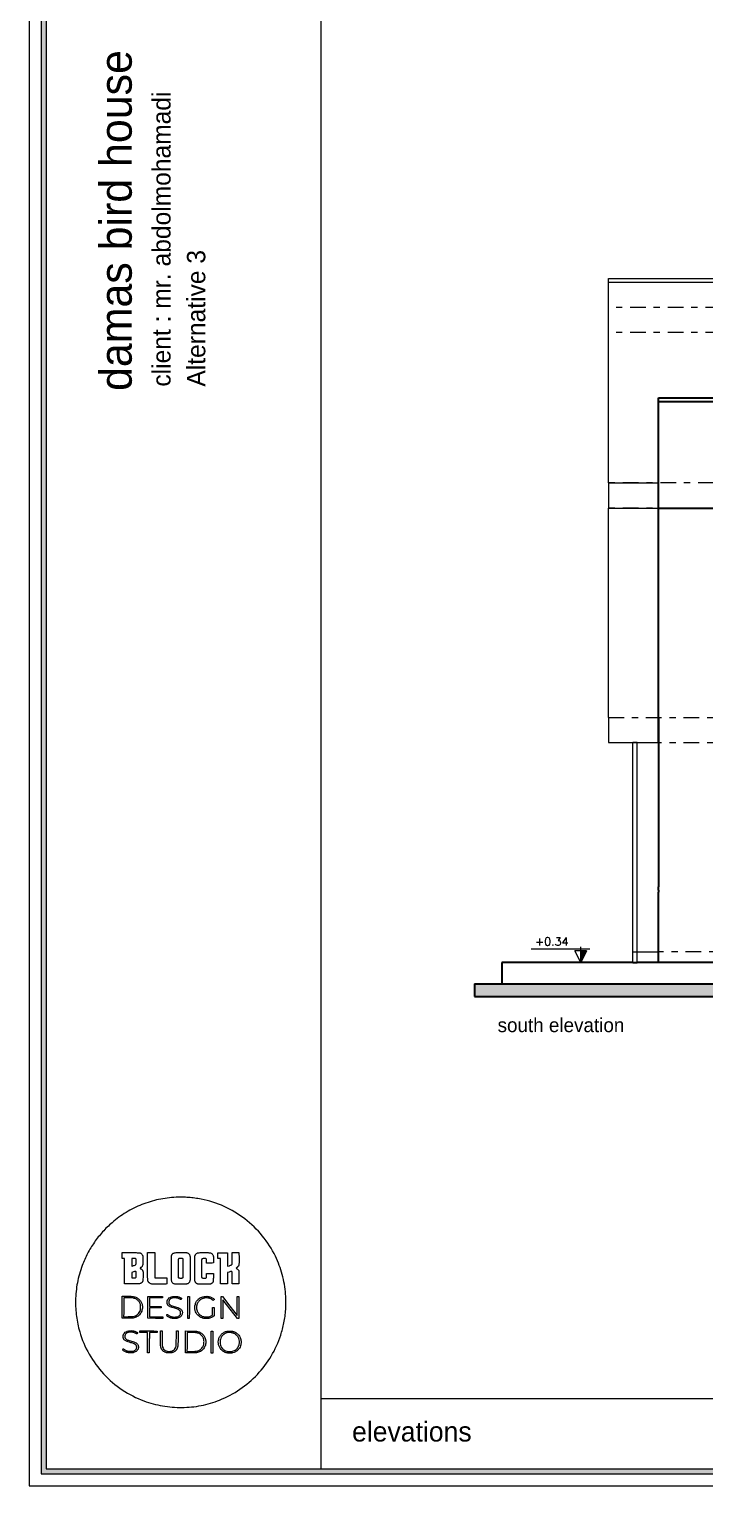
# Model space of a CAD drawing. Header units: metres. Extents: x 294 to 1101, y -498 to -355.
# Drawn here: x 478.76 to 489.53, y -497.9 to -474.67 of the extents above; entities that cross this region are included whole.
import ezdxf

# ---------------------------------------------------------------- set-up
doc = ezdxf.new("R2010")
doc.units = ezdxf.units.M
doc.linetypes.add('DASHDOT2', pattern=[0.5, 0.25, -0.125, 0, -0.125])
for name, color, linetype, lineweight in [('19-JARDINERIA', 80, 'Continuous', 0), ('D', 2, 'Continuous', 13), ('roof', 16, 'DASHDOT2', 18), ('wall', 7, 'Continuous', 25)]:
    doc.layers.add(name, color=color, linetype=linetype, lineweight=lineweight)
doc.layers.add('text', color=3, linetype='Continuous')
doc.styles.add('alalala', font='bgothm.ttf', dxfattribs={"height": 0.2})
doc.styles.add('ROMAND', font='romand.shx', dxfattribs={"height": 0.2})

msp = doc.modelspace()

# ---------------------------------------------------------------- hatches: boundary and pattern name
at = {"layer": '19-JARDINERIA'}
h = msp.add_hatch(color=251, dxfattribs=at)
h.paths.add_polyline_path([(478.954, -452.7), (478.954, -497.71), (510.772, -497.71), (510.772, -452.7)])
h.paths.add_polyline_path([(479.032, -452.777), (479.032, -497.633), (510.695, -497.633), (510.695, -452.777)], flags=16)
at = {"layer": 'wall'}
h = msp.add_hatch(color=256, dxfattribs=at)
h.dxf.hatch_style = 1
h.paths.add_polyline_path([(507.202, -489.895), (506.376, -489.895), (502.776, -489.895), (500.284, -489.895), (500.236, -489.895), (500.052, -489.895), (500.022, -489.895), (499.749, -489.895), (499.748, -489.895), (499.746, -489.895), (499.745, -489.895), (499.744, -489.895), (499.743, -489.895), (499.742, -489.895), (499.741, -489.895), (499.74, -489.895), (499.739, -489.895), (499.738, -489.895), (499.737, -489.895), (499.737, -489.895), (499.736, -489.895), (499.735, -489.895), (499.734, -489.895), (499.734, -489.895), (499.733, -489.895), (499.733, -489.895), (499.732, -489.895), (499.732, -489.895), (499.732, -489.895), (499.731, -489.895), (499.731, -489.895), (499.731, -489.895), (499.731, -489.895), (499.73, -489.895), (499.727, -489.895), (499.724, -489.895), (499.721, -489.895), (499.719, -489.895), (499.717, -489.895), (499.716, -489.895), (499.715, -489.895), (499.714, -489.895), (499.714, -489.895), (499.516, -489.895), (499.515, -489.895), (499.514, -489.895), (499.513, -489.895), (499.512, -489.895), (499.511, -489.895), (499.51, -489.895), (499.509, -489.895), (499.508, -489.895), (499.507, -489.895), (499.506, -489.895), (499.505, -489.895), (499.504, -489.895), (499.503, -489.895), (499.503, -489.895), (499.502, -489.895), (499.501, -489.895), (499.501, -489.895), (499.5, -489.895), (499.5, -489.895), (499.499, -489.895), (499.499, -489.895), (499.499, -489.895), (499.499, -489.895), (499.499, -489.895), (499.499, -489.895), (486.295, -489.895), (485.861, -489.895), (485.861, -490.095), (507.202, -490.095)])

# ---------------------------------------------------------------- linework, layer by layer
for p, q in [((488.795, -480.605), (488.795, -480.545)), ((488.795, -480.545), (488.995, -480.545)), ((488.995, -480.545), (489.295, -480.545)), ((489.295, -480.545), (489.917, -480.545)), ((488.795, -481.705), (488.795, -480.605)), ((488.795, -480.605), (488.995, -480.605)), ((488.995, -480.605), (493.221, -480.605)), ((488.795, -481.905), (488.795, -481.705)), ((488.795, -482.305), (488.795, -481.905)), ((488.795, -485.645), (488.795, -482.305)), ((488.795, -482.305), (489.295, -482.305)), ((489.295, -482.305), (489.767, -482.305)), ((488.795, -485.645), (488.795, -485.655)), ((488.795, -486.045), (488.795, -485.645)), ((488.795, -485.655), (488.795, -486.035)), ((488.795, -486.035), (488.795, -486.044)), ((488.795, -486.044), (488.795, -486.045)), ((488.795, -486.045), (488.795, -488.349)), ((488.795, -488.402), (488.795, -488.349)), ((488.795, -488.402), (488.795, -488.433)), ((488.795, -488.485), (488.795, -488.433)), ((488.795, -489.385), (488.795, -488.485)), ((488.795, -489.555), (488.795, -489.385)), ((486.295, -489.555), (486.295, -489.725)), ((487.595, -489.555), (486.295, -489.555)), ((488.385, -489.555), (487.595, -489.555)), ((488.385, -489.555), (488.452, -489.555)), ((488.795, -489.555), (488.452, -489.555)), ((492.021, -489.555), (488.795, -489.555)), ((486.295, -489.725), (486.295, -489.895)), ((485.861, -489.895), (486.295, -489.895)), ((485.861, -489.895), (486.295, -489.895)), ((485.861, -489.895), (486.295, -489.895)), ((485.861, -489.895), (486.295, -489.895)), ((485.861, -490.095), (507.202, -490.095)), ((486.295, -489.895), (486.695, -489.895)), ((486.295, -489.895), (504.416, -489.895)), ((486.295, -489.895), (504.416, -489.895)), ((486.695, -489.895), (488.578, -489.895)), ((488.156, -489.895), (488.157, -489.895)), ((488.156, -489.895), (488.876, -489.895)), ((488.156, -489.895), (488.157, -489.895)), ((488.156, -489.895), (488.876, -489.895)), ((488.157, -489.895), (488.161, -489.895)), ((488.157, -489.895), (488.161, -489.895)), ((488.161, -489.895), (488.168, -489.895)), ((488.161, -489.895), (488.168, -489.895)), ((488.168, -489.895), (488.178, -489.895)), ((488.168, -489.895), (488.178, -489.895)), ((488.178, -489.895), (488.191, -489.895)), ((488.178, -489.895), (488.191, -489.895)), ((488.191, -489.895), (488.206, -489.895)), ((488.191, -489.895), (488.206, -489.895)), ((488.206, -489.895), (488.224, -489.895)), ((488.206, -489.895), (488.224, -489.895)), ((488.224, -489.895), (488.245, -489.895)), ((488.224, -489.895), (488.245, -489.895)), ((488.245, -489.895), (488.268, -489.895)), ((488.245, -489.895), (488.268, -489.895)), ((488.268, -489.895), (488.293, -489.895)), ((488.268, -489.895), (488.293, -489.895)), ((488.293, -489.895), (488.321, -489.895)), ((488.293, -489.895), (488.321, -489.895)), ((488.321, -489.895), (488.351, -489.895)), ((488.321, -489.895), (488.351, -489.895)), ((488.351, -489.895), (488.383, -489.895)), ((488.351, -489.895), (488.383, -489.895)), ((488.383, -489.895), (488.417, -489.895)), ((488.383, -489.895), (488.417, -489.895)), ((488.417, -489.895), (488.452, -489.895)), ((488.417, -489.895), (488.452, -489.895)), ((488.452, -489.895), (488.49, -489.895)), ((488.452, -489.895), (488.49, -489.895)), ((488.49, -489.895), (488.529, -489.895)), ((488.49, -489.895), (488.529, -489.895)), ((488.529, -489.895), (488.569, -489.895)), ((488.529, -489.895), (488.569, -489.895)), ((488.569, -489.895), (488.611, -489.895)), ((488.569, -489.895), (488.611, -489.895)), ((488.578, -489.895), (492.603, -489.895)), ((488.611, -489.895), (488.653, -489.895)), ((488.611, -489.895), (488.653, -489.895)), ((488.653, -489.895), (488.697, -489.895)), ((488.653, -489.895), (488.697, -489.895)), ((488.697, -489.895), (488.741, -489.895)), ((488.697, -489.895), (488.741, -489.895)), ((488.741, -489.895), (488.785, -489.895)), ((488.741, -489.895), (488.785, -489.895)), ((488.785, -489.895), (488.83, -489.895)), ((488.785, -489.895), (488.83, -489.895)), ((488.83, -489.895), (488.876, -489.895)), ((488.83, -489.895), (488.876, -489.895)), ((488.864, -489.895), (488.888, -489.895)), ((488.864, -489.895), (488.888, -489.895)), ((488.864, -489.895), (488.888, -489.895)), ((488.864, -489.895), (488.888, -489.895)), ((488.888, -489.895), (488.984, -489.895)), ((488.888, -489.895), (488.984, -489.895)), ((488.888, -489.895), (488.984, -489.895)), ((488.888, -489.895), (488.984, -489.895)), ((488.992, -489.895), (488.993, -489.895)), ((488.993, -489.895), (488.995, -489.895)), ((488.995, -489.895), (490.876, -489.895)), ((488.995, -489.895), (488.998, -489.895)), ((488.995, -489.895), (489.595, -489.895)), ((488.998, -489.895), (489.28, -489.895)), ((488.998, -489.895), (489.002, -489.895)), ((489.001, -489.895), (489.283, -489.895)), ((489.002, -489.895), (489.007, -489.895)), ((489.007, -489.895), (489.013, -489.895)), ((489.013, -489.895), (489.021, -489.895)), ((489.021, -489.895), (489.029, -489.895)), ((489.022, -489.895), (489.208, -489.895)), ((489.022, -489.895), (489.163, -489.895)), ((489.029, -489.895), (489.039, -489.895)), ((489.039, -489.895), (489.05, -489.895)), ((489.05, -489.895), (489.061, -489.895)), ((489.061, -489.895), (489.074, -489.895)), ((489.066, -489.895), (489.15, -489.895)), ((489.074, -489.895), (489.087, -489.895)), ((489.087, -489.895), (489.101, -489.895)), ((489.09, -489.895), (489.091, -489.895)), ((489.09, -489.895), (489.09, -489.895)), ((489.091, -489.895), (489.092, -489.895)), ((489.092, -489.895), (489.094, -489.895)), ((489.094, -489.895), (489.096, -489.895)), ((489.096, -489.895), (489.098, -489.895)), ((489.098, -489.895), (489.101, -489.895)), ((489.101, -489.895), (489.116, -489.895)), ((489.101, -489.895), (489.104, -489.895)), ((489.104, -489.895), (489.107, -489.895)), ((489.107, -489.895), (489.111, -489.895)), ((489.111, -489.895), (489.115, -489.895)), ((489.115, -489.895), (489.12, -489.895)), ((489.116, -489.895), (489.132, -489.895)), ((489.12, -489.895), (489.124, -489.895)), ((489.124, -489.895), (489.129, -489.895)), ((489.129, -489.895), (489.135, -489.895)), ((489.132, -489.895), (489.148, -489.895)), ((489.135, -489.895), (489.14, -489.895)), ((489.14, -489.895), (489.146, -489.895)), ((489.146, -489.895), (489.152, -489.895)), ((489.148, -489.895), (489.165, -489.895)), ((489.152, -489.895), (489.158, -489.895)), ((489.158, -489.895), (489.164, -489.895)), ((489.163, -489.895), (489.488, -489.895)), ((489.163, -489.895), (489.488, -489.895)), ((489.164, -489.895), (489.171, -489.895)), ((489.165, -489.895), (489.182, -489.895)), ((489.171, -489.895), (489.177, -489.895)), ((489.177, -489.895), (489.184, -489.895)), ((489.182, -489.895), (489.2, -489.895)), ((489.184, -489.895), (489.19, -489.895)), ((489.19, -489.895), (489.393, -489.895)), ((489.2, -489.895), (489.218, -489.895)), ((489.218, -489.895), (489.236, -489.895)), ((489.236, -489.895), (489.255, -489.895)), ((489.255, -489.895), (489.273, -489.895)), ((489.273, -489.895), (489.292, -489.895)), ((489.387, -489.895), (489.388, -489.895)), ((489.387, -489.895), (489.387, -489.895)), ((489.388, -489.895), (489.39, -489.895)), ((489.39, -489.895), (489.393, -489.895)), ((489.393, -489.895), (489.399, -489.895)), ((489.393, -489.895), (489.396, -489.895)), ((489.396, -489.895), (489.4, -489.895)), ((489.399, -489.895), (489.406, -489.895)), ((489.4, -489.895), (489.405, -489.895)), ((489.405, -489.895), (489.411, -489.895)), ((489.406, -489.895), (489.412, -489.895)), ((489.411, -489.895), (489.417, -489.895)), ((489.412, -489.895), (489.419, -489.895)), ((489.417, -489.895), (489.424, -489.895)), ((489.419, -489.895), (489.425, -489.895)), ((489.424, -489.895), (489.431, -489.895)), ((489.425, -489.895), (489.431, -489.895)), ((489.431, -489.895), (489.437, -489.895)), ((489.431, -489.895), (489.439, -489.895)), ((489.437, -489.895), (489.443, -489.895)), ((489.439, -489.895), (489.448, -489.895)), ((489.443, -489.895), (489.448, -489.895)), ((489.448, -489.895), (489.454, -489.895)), ((489.448, -489.895), (489.457, -489.895)), ((489.454, -489.895), (489.459, -489.895)), ((489.457, -489.895), (489.466, -489.895)), ((489.459, -489.895), (489.464, -489.895)), ((489.464, -489.895), (489.468, -489.895)), ((489.466, -489.895), (489.476, -489.895)), ((489.468, -489.895), (489.472, -489.895)), ((489.472, -489.895), (489.476, -489.895)), ((489.476, -489.895), (489.479, -489.895)), ((489.476, -489.895), (489.486, -489.895)), ((489.479, -489.895), (489.483, -489.895)), ((489.483, -489.895), (489.485, -489.895)), ((489.485, -489.895), (489.488, -489.895)), ((489.486, -489.895), (489.493, -489.895)), ((489.488, -489.895), (489.489, -489.895)), ((489.489, -489.895), (489.491, -489.895)), ((489.491, -489.895), (489.492, -489.895)), ((489.492, -489.895), (489.493, -489.895)), ((489.493, -489.895), (489.493, -489.895)), ((489.493, -489.895), (489.497, -489.895)), ((489.497, -489.895), (489.508, -489.895)), ((489.508, -489.895), (489.519, -489.895)), ((489.519, -489.895), (489.53, -489.895)), ((489.53, -489.895), (489.542, -489.895))]:
    msp.add_line(p, q)
at = {"layer": '19-JARDINERIA', "color": 251}
for p, q in [((483.41, -452.777), (483.41, -497.633)), ((487.995, -478.705), (487.995, -478.645)), ((487.995, -478.645), (494.592, -478.645)), ((494.592, -478.705), (487.995, -478.705)), ((487.995, -479.105), (487.995, -478.705)), ((487.995, -479.505), (487.995, -479.105)), ((487.995, -481.905), (487.995, -479.505)), ((487.995, -481.905), (488.795, -481.905)), ((487.995, -481.905), (487.995, -482.305)), ((487.995, -485.645), (487.995, -482.305)), ((487.995, -482.305), (488.795, -482.305)), ((487.995, -485.645), (487.995, -486.044)), ((487.995, -486.044), (488.795, -486.044)), ((487.995, -486.044), (487.995, -486.045)), ((487.995, -486.045), (488.385, -486.045)), ((488.385, -489.555), (488.385, -486.045)), ((488.452, -486.045), (488.385, -486.045)), ((488.452, -489.555), (488.452, -486.045)), ((488.452, -486.045), (488.795, -486.045)), ((488.383, -489.385), (488.417, -489.385)), ((488.383, -489.385), (488.417, -489.385)), ((488.417, -489.385), (488.452, -489.385)), ((488.417, -489.385), (488.452, -489.385)), ((488.452, -489.385), (488.49, -489.385)), ((488.452, -489.385), (488.49, -489.385)), ((488.49, -489.385), (488.529, -489.385)), ((488.49, -489.385), (488.529, -489.385)), ((488.529, -489.385), (488.569, -489.385)), ((488.529, -489.385), (488.569, -489.385)), ((488.569, -489.385), (488.611, -489.385)), ((488.569, -489.385), (488.611, -489.385)), ((488.611, -489.385), (488.653, -489.385)), ((488.611, -489.385), (488.653, -489.385)), ((488.653, -489.385), (488.697, -489.385)), ((488.653, -489.385), (488.697, -489.385)), ((488.697, -489.385), (488.741, -489.385)), ((488.697, -489.385), (488.741, -489.385)), ((488.741, -489.385), (488.785, -489.385)), ((488.741, -489.385), (488.785, -489.385)), ((488.785, -489.385), (488.795, -489.385)), ((488.785, -489.385), (488.795, -489.385)), ((483.41, -496.508), (510.772, -496.508))]:
    msp.add_line(p, q, dxfattribs=at)
for points in [[(478.76, -452.506), (478.76, -497.904), (510.966, -497.904), (510.966, -452.506)], [(478.954, -452.7), (478.954, -497.71), (510.772, -497.71), (510.772, -452.7)], [(479.032, -452.777), (479.032, -497.633), (510.695, -497.633), (510.695, -452.777)]]:
    msp.add_lwpolyline(points, close=True, dxfattribs=at)
for points in [[(481.102, -493.301, 0.041698), (480.825, -493.336, 0.041727), (480.557, -493.417, 0.041739), (480.307, -493.542, 0.041776), (480.082, -493.706, 0.031335), (479.931, -493.853, 0.03116), (479.8, -494.019, 0.031255), (479.691, -494.198, 0.03198), (479.606, -494.389, 0.020392), (479.561, -494.527, 0.022073), (479.529, -494.664, 0.022032), (479.509, -494.803, 0.020157), (479.5, -494.949, 0.018155), (479.503, -495.076, 0.019099), (479.514, -495.2, 0.019137), (479.535, -495.323, 0.018391), (479.566, -495.445, 0.058754), (479.717, -495.803, 0.058098), (479.948, -496.118, 0.058063), (480.245, -496.372, 0.058546), (480.591, -496.549, 0.046043), (480.888, -496.629, 0.04583), (481.195, -496.654, 0.045841), (481.502, -496.623, 0.046108), (481.797, -496.536, 0.054866), (482.12, -496.364, 0.054622), (482.399, -496.126, 0.054648), (482.62, -495.833, 0.055021), (482.771, -495.5, 0.015337), (482.8, -495.402, 0.015571), (482.823, -495.303, 0.015221), (482.84, -495.2, 0.013286), (482.851, -495.093, 0.016781), (482.853, -495.047, 0.003885), (482.853, -494.971, 0.003903), (482.852, -494.895, 0.016478), (482.85, -494.849, 0.021157), (482.829, -494.687, 0.023704), (482.796, -494.534, 0.024033), (482.748, -494.387, 0.023043), (482.686, -494.242, 0.057962), (482.478, -493.917, 0.057585), (482.2, -493.647, 0.057632), (481.869, -493.448, 0.05824), (481.502, -493.331, 0.014782), (481.402, -493.314, 0.014774), (481.302, -493.304, 0.01482), (481.202, -493.299, 0.015111)], [(480.528, -494.187, -0.059046), (480.542, -494.194, -0.064503), (480.554, -494.204, -0.063038), (480.564, -494.217, -0.052581), (480.57, -494.232, -0.035992), (480.572, -494.241, -0.021113), (480.573, -494.252, -0.010202), (480.574, -494.27, -0.001459), (480.574, -494.305, -0.001527), (480.575, -494.339, -0.009007), (480.574, -494.357, -0.017216), (480.574, -494.369, -0.038332), (480.572, -494.378, -0.044505), (480.567, -494.391, -0.05456), (480.561, -494.403, -0.050594), (480.551, -494.413, -0.03134), (480.538, -494.423, 0.013037), (480.534, -494.426, 0.021259), (480.53, -494.429, 0.016667), (480.528, -494.431, 0.343639), (480.528, -494.432, 0.0964), (480.529, -494.433, 0.002963), (480.533, -494.436, 0.005724), (480.538, -494.44, 0.003918), (480.544, -494.443, -0.027645), (480.555, -494.452, -0.044972), (480.564, -494.461, -0.051047), (480.57, -494.47, -0.052588), (480.574, -494.48, -0.048208), (480.576, -494.488, -0.017179), (480.576, -494.499, -0.008514), (480.577, -494.519, -0.001236), (480.576, -494.558, -0.002714), (480.575, -494.604, -0.019197), (480.573, -494.627, -0.040799), (480.571, -494.641, -0.071712), (480.566, -494.652, -0.049264), (480.561, -494.658, -0.036447), (480.554, -494.665, -0.035932), (480.546, -494.67, -0.043254), (480.538, -494.674, -0.044611), (480.52, -494.679, -0.030039), (480.499, -494.682, -0.013319), (480.465, -494.683, -0.001576), (480.39, -494.683), (480.282, -494.683), (480.282, -494.481), (480.282, -494.279), (480.27, -494.279, -0.007826), (480.264, -494.279, -0.005984), (480.259, -494.278, -0.006054), (480.253, -494.278, -0.014191), (480.249, -494.277), (480.241, -494.276), (480.241, -494.231), (480.241, -494.185), (480.245, -494.184, -0.048374), (480.248, -494.184, -0.00016), (480.288, -494.184, -0.000889), (480.332, -494.184, -0.000557), (480.384, -494.184, -0.000514), (480.464, -494.184, -0.004698), (480.499, -494.185, -0.008642), (480.519, -494.185, -0.06747)], [(480.395, -494.34, 0.002221), (480.395, -494.363, 0.003704), (480.395, -494.383, 0.000552), (480.396, -494.4, 0.406646), (480.396, -494.4, 0.08267), (480.401, -494.4, 0.001498), (480.425, -494.391, 0.00197), (480.448, -494.383, 0.059127), (480.454, -494.38, 0.039972), (480.456, -494.379, 0.020829), (480.458, -494.376, 0.020578), (480.46, -494.374, 0.029459), (480.462, -494.372, 0.078838), (480.464, -494.367, 0.039123), (480.465, -494.361, 0.017029), (480.465, -494.35, 0.00204), (480.465, -494.327), (480.465, -494.287), (480.461, -494.283, 0.084595), (480.457, -494.28, 0.081607), (480.453, -494.279, 0.028435), (480.446, -494.279, 0.002101), (480.426, -494.279), (480.395, -494.279)], [(480.764, -494.383, 0.000328), (480.764, -494.5, 0.003103), (480.764, -494.55, 0.002168), (480.765, -494.581, 0.193099), (480.766, -494.585, 0.18334), (480.77, -494.586, 0.007882), (480.785, -494.587, 0.006391), (480.809, -494.587, 0.00075), (480.864, -494.588), (480.958, -494.588), (480.958, -494.636), (480.958, -494.684), (480.94, -494.686, -0.018339), (480.905, -494.687, -0.001582), (480.817, -494.686, -0.000673), (480.723, -494.685, -0.055283), (480.708, -494.683, -0.050464), (480.692, -494.677, -0.052118), (480.677, -494.668, -0.055006), (480.665, -494.657, -0.072459), (480.658, -494.645, -0.069353), (480.652, -494.627, -0.026197), (480.65, -494.6, -0.008188), (480.649, -494.551, -0.000462), (480.649, -494.398), (480.649, -494.183), (480.706, -494.183), (480.764, -494.183)], [(481.277, -494.186, -0.056866), (481.293, -494.191, -0.071784), (481.305, -494.2, -0.071837), (481.315, -494.212, -0.057056), (481.322, -494.227, -0.034608), (481.324, -494.236, -0.024553), (481.325, -494.246, -0.012031), (481.326, -494.261, -0.00174), (481.327, -494.292, -0.003989), (481.327, -494.321, -0.000891), (481.327, -494.371, -0.000925), (481.327, -494.429, -0.000894), (481.327, -494.487, -0.000367), (481.326, -494.581, -0.005963), (481.326, -494.613, -0.017732), (481.324, -494.63, -0.057558), (481.322, -494.641, -0.051877), (481.316, -494.654, -0.055884), (481.307, -494.665, -0.05551), (481.296, -494.675, -0.050012), (481.283, -494.682, -0.058453), (481.274, -494.684, -0.026551), (481.263, -494.685, -0.009255), (481.242, -494.686, -0.000667), (481.185, -494.686, -0.001563), (481.146, -494.686, -0.003388), (481.116, -494.686, -0.003108), (481.094, -494.686, -0.032054), (481.085, -494.685, -0.073099), (481.065, -494.679, -0.086592), (481.048, -494.667, -0.085558), (481.037, -494.65, -0.069419), (481.03, -494.63, -0.039837), (481.029, -494.61, -0.000286), (481.029, -494.44, -0.000459), (481.029, -494.275, -0.023763), (481.03, -494.244, -0.030316), (481.032, -494.23, -0.052134), (481.036, -494.218, -0.057182), (481.042, -494.209, -0.046033), (481.05, -494.2, -0.086422), (481.066, -494.19, -0.066053), (481.087, -494.185, -0.029049), (481.12, -494.182, -0.003624), (481.194, -494.182, -0.001426), (481.232, -494.183, -0.007292), (481.253, -494.183, -0.012917), (481.267, -494.184, -0.034131)], [(481.142, -494.282, 0.070318), (481.14, -494.284, 0.029422), (481.139, -494.287, 0.028391), (481.138, -494.29, 0.032811), (481.137, -494.293, 0.034229), (481.137, -494.299, 0.000366), (481.137, -494.339, 0.001159), (481.136, -494.386, 0.000753), (481.137, -494.44), (481.137, -494.579), (481.141, -494.583, 0.079498), (481.144, -494.585, 0.049002), (481.148, -494.586, 0.029759), (481.154, -494.587, 0.007661), (481.163, -494.589, 0.008601), (481.171, -494.59, 0.009308), (481.178, -494.59, 0.008886), (481.184, -494.59, 0.043789), (481.187, -494.59, 0.019897), (481.197, -494.588, 0.027605), (481.205, -494.586, 0.029884), (481.212, -494.583, 0.123269), (481.215, -494.58, 0.145365), (481.216, -494.575, 0.003815), (481.217, -494.552, 0.004071), (481.217, -494.515, 0.000513), (481.217, -494.435, 0.000799), (481.217, -494.369, 0.002518), (481.217, -494.326, 0.001196), (481.216, -494.293, 0.079511), (481.216, -494.288, 0.037007), (481.215, -494.285, 0.033047), (481.213, -494.283, 0.034579), (481.212, -494.281, 0.081582), (481.21, -494.28, 0.106279), (481.208, -494.28, 0.004361), (481.199, -494.279, 0.007425), (481.188, -494.279, 0.005182), (481.176, -494.279, 0.002529), (481.158, -494.279, 0.02212), (481.149, -494.279, 0.053537), (481.145, -494.28, 0.118772)], [(481.654, -494.188, -0.067475), (481.668, -494.195, -0.067518), (481.68, -494.205, -0.063309), (481.689, -494.219, -0.048857), (481.695, -494.235, -0.03915), (481.697, -494.243, -0.013628), (481.698, -494.254, -0.008772), (481.698, -494.271, -0.002304), (481.699, -494.297), (481.7, -494.349), (481.68, -494.35, -0.006648), (481.67, -494.35, -0.00242), (481.655, -494.351, -0.002399), (481.64, -494.351, -0.002863), (481.625, -494.351), (481.59, -494.351), (481.59, -494.321, 0.006279), (481.589, -494.299, 0.047723), (481.587, -494.289, 0.118885), (481.585, -494.284, 0.147402), (481.58, -494.281, 0.064274), (481.57, -494.279, 0.006437), (481.547, -494.279, 0.004299), (481.522, -494.28, 0.122112), (481.516, -494.282, 0.082282), (481.515, -494.283, 0.037303), (481.513, -494.285, 0.035631), (481.512, -494.288, 0.040749), (481.511, -494.291, 0.063653), (481.51, -494.296, 0.000995), (481.509, -494.331, 0.002246), (481.509, -494.375, 0.000897), (481.509, -494.436, 0.000562), (481.509, -494.513, 0.003889), (481.509, -494.551, 0.003795), (481.51, -494.575, 0.111544), (481.511, -494.58, 0.118299), (481.516, -494.585, 0.095612), (481.522, -494.588, 0.050103), (481.533, -494.59, 0.010251), (481.551, -494.59, 0.00347), (481.567, -494.59, 0.026474), (481.574, -494.59, 0.057755), (481.579, -494.589, 0.072742), (481.582, -494.587, 0.103263), (481.586, -494.582, 0.086675), (481.588, -494.576, 0.036817), (481.589, -494.566, 0.004478), (481.59, -494.544), (481.59, -494.515), (481.645, -494.515), (481.699, -494.515), (481.698, -494.553, -0.003433), (481.697, -494.588, -0.006518), (481.696, -494.617, -0.005661), (481.694, -494.639, -0.061372), (481.692, -494.648, -0.060172), (481.687, -494.659, -0.056861), (481.679, -494.669, -0.054174), (481.668, -494.677, -0.045883), (481.656, -494.683, -0.058714), (481.647, -494.685, -0.024739), (481.634, -494.687, -0.008506), (481.612, -494.687, -0.00059), (481.549, -494.687, -0.000571), (481.486, -494.687, -0.008771), (481.464, -494.687, -0.026418), (481.452, -494.685, -0.057706), (481.443, -494.683, -0.053755), (481.432, -494.678, -0.04569), (481.422, -494.67, -0.043916), (481.414, -494.66, -0.04141), (481.407, -494.648), (481.4, -494.635), (481.4, -494.446, -0.000676), (481.4, -494.364, -0.00162), (481.4, -494.304, -0.000863), (481.4, -494.257, -0.035696), (481.401, -494.247, -0.02665), (481.404, -494.233, -0.045075), (481.408, -494.222, -0.048463), (481.413, -494.213, -0.037141), (481.421, -494.203, -0.082526), (481.437, -494.192, -0.081378), (481.456, -494.186, -0.032187), (481.487, -494.184, -0.003066), (481.564, -494.184, -0.000882), (481.613, -494.184, -0.009372), (481.633, -494.185, -0.023617), (481.644, -494.186, -0.042447)], [(482.107, -494.273, -0.001902), (482.107, -494.335, -0.015552), (482.105, -494.363, -0.035144), (482.103, -494.38, -0.065957), (482.098, -494.393, -0.045523), (482.094, -494.401, -0.025906), (482.086, -494.41, -0.025523), (482.078, -494.417, -0.03524), (482.07, -494.424, 0.019089), (482.066, -494.426, 0.038569), (482.064, -494.428, 0.050353), (482.062, -494.43, 0.191994), (482.062, -494.432, 0.151611), (482.063, -494.434, 0.014249), (482.066, -494.436, 0.017241), (482.07, -494.44, 0.012721), (482.075, -494.443, -0.01051), (482.086, -494.451, -0.042377), (482.092, -494.457, -0.052572), (482.096, -494.462, -0.022466), (482.101, -494.471), (482.106, -494.482), (482.106, -494.583), (482.106, -494.684), (482.053, -494.684), (481.999, -494.684), (481.998, -494.588, 0.000698), (481.997, -494.531, 0.006998), (481.997, -494.507, 0.01284), (481.996, -494.494, 0.122831), (481.994, -494.488, 0.168586), (481.989, -494.484, 0.107061), (481.982, -494.484, 0.050627), (481.971, -494.486, 0.010002), (481.951, -494.493), (481.925, -494.502), (481.925, -494.592), (481.925, -494.683), (481.869, -494.683), (481.813, -494.683), (481.812, -494.666, -0.014705), (481.811, -494.653, -0.000406), (481.811, -494.599, -0.000836), (481.811, -494.536, -0.000573), (481.811, -494.464), (481.811, -494.279), (481.791, -494.278), (481.771, -494.278), (481.771, -494.232), (481.771, -494.186), (481.847, -494.185), (481.924, -494.185), (481.924, -494.293), (481.924, -494.402), (481.952, -494.392, 0.004385), (481.973, -494.385, 0.030307), (481.983, -494.381, 0.063352), (481.989, -494.377, 0.076956), (481.994, -494.371, 0.109274), (481.996, -494.366, 0.017341), (481.997, -494.353, 0.00782), (481.997, -494.331, 0.000685), (481.997, -494.275), (481.998, -494.183), (482.052, -494.184), (482.106, -494.184)], [(480.422, -494.491), (480.395, -494.5), (480.395, -494.543), (480.395, -494.586), (480.427, -494.585, 0.008433), (480.453, -494.585, 0.161241), (480.461, -494.582, 0.195562), (480.464, -494.575, 0.013428), (480.466, -494.553, 0.015461), (480.467, -494.532, 0.013967), (480.466, -494.51, 0.008942), (480.464, -494.49, 0.149434), (480.462, -494.484, 0.191285), (480.458, -494.482, 0.069558), (480.451, -494.482, 0.034893), (480.44, -494.485, 0.007014)], [(480.42, -494.883, -0.067071), (480.473, -494.901, -0.077828), (480.516, -494.931, -0.080234), (480.547, -494.972, -0.077425), (480.563, -495.021, -0.08701), (480.563, -495.088, -0.096903), (480.54, -495.149, -0.097985), (480.496, -495.195, -0.091063), (480.437, -495.223, -0.028566), (480.417, -495.227, -0.021148), (480.396, -495.229, -0.012961), (480.366, -495.23, -0.003088), (480.315, -495.23), (480.242, -495.229), (480.241, -495.092, -0.000886), (480.241, -495.036, -0.001025), (480.241, -494.983, -0.000914), (480.242, -494.939, -0.006059), (480.242, -494.916), (480.243, -494.878), (480.325, -494.879, -0.001409), (480.366, -494.88, -0.005296), (480.392, -494.881, -0.007815), (480.41, -494.882, -0.030155)], [(480.269, -494.987, -0.001149), (480.269, -495.024, -0.000783), (480.269, -495.066, -0.000789), (480.269, -495.106, -0.001591), (480.268, -495.138), (480.267, -495.206), (480.338, -495.205, 0.001523), (480.375, -495.204, 0.006455), (480.398, -495.204, 0.010037), (480.412, -495.203, 0.03849), (480.421, -495.201, 0.043707), (480.455, -495.19, 0.056856), (480.484, -495.174, 0.060078), (480.506, -495.152, 0.057999), (480.524, -495.125, 0.024507), (480.531, -495.109, 0.036685), (480.535, -495.094, 0.034068), (480.537, -495.078, 0.01773), (480.538, -495.057, 0.017465), (480.538, -495.036, 0.035583), (480.536, -495.019, 0.038286), (480.531, -495.003, 0.023802), (480.524, -494.986, 0.038483), (480.512, -494.965, 0.045973), (480.497, -494.948, 0.045689), (480.48, -494.934, 0.037251), (480.459, -494.922, 0.039262), (480.435, -494.913, 0.039794), (480.41, -494.907, 0.026274), (480.376, -494.904, 0.006926), (480.323, -494.904), (480.269, -494.904)], [(480.822, -494.882), (480.889, -494.883), (480.889, -494.89, -0.013798), (480.889, -494.892, -0.009073), (480.889, -494.896, -0.009131), (480.888, -494.899, -0.01735), (480.888, -494.902), (480.887, -494.907), (480.784, -494.906), (480.681, -494.905), (480.681, -494.973), (480.681, -495.041), (480.773, -495.042), (480.865, -495.042), (480.866, -495.054), (480.866, -495.066), (480.774, -495.066), (480.681, -495.066), (480.68, -495.104, 0.002056), (480.68, -495.122, 0.001371), (480.679, -495.141, 0.00138), (480.679, -495.16, 0.002706), (480.679, -495.175), (480.679, -495.207), (480.787, -495.207), (480.894, -495.207), (480.894, -495.22), (480.894, -495.232), (480.774, -495.232), (480.653, -495.231), (480.653, -495.093, -0.000881), (480.653, -495.038, -0.001021), (480.653, -494.985, -0.000909), (480.653, -494.94, -0.00607), (480.653, -494.918), (480.655, -494.881), (480.704, -494.881, -0.001705), (480.728, -494.881, -0.000776), (480.759, -494.881, -0.000769), (480.792, -494.881, -0.001057)], [(481.109, -494.883, -0.012324), (481.115, -494.884, -0.006493), (481.123, -494.885, -0.006456), (481.131, -494.887, -0.009892), (481.138, -494.889, -0.025226), (481.151, -494.893, -0.012166), (481.167, -494.9, -0.008172), (481.182, -494.907, -0.104626), (481.187, -494.911, -0.158469), (481.188, -494.913, -0.066919), (481.188, -494.915, -0.040853), (481.187, -494.919, -0.012467), (481.185, -494.924, -0.011997), (481.183, -494.928, -0.019796), (481.181, -494.931, -0.01467), (481.18, -494.933, -0.362052), (481.179, -494.933, -0.010082), (481.178, -494.933, -0.000157), (481.173, -494.93, -0.000419), (481.166, -494.927, -0.000277), (481.159, -494.923, 0.021198), (481.141, -494.915, 0.033964), (481.126, -494.91, 0.032992), (481.109, -494.907, 0.018656), (481.089, -494.906, 0.040633), (481.054, -494.907, 0.070188), (481.026, -494.915, 0.085456), (481.006, -494.928, 0.09772), (480.992, -494.947, 0.022935), (480.989, -494.953, 0.040789), (480.988, -494.959, 0.033558), (480.987, -494.964, 0.010848), (480.987, -494.973, 0.02987), (480.988, -494.986, 0.062161), (480.99, -494.996, 0.067177), (480.995, -495.004, 0.04056), (481.002, -495.013, 0.058402), (481.015, -495.022, 0.039794), (481.031, -495.03, 0.024182), (481.055, -495.039, 0.005946), (481.095, -495.05, -0.010468), (481.129, -495.06, -0.030325), (481.152, -495.069, -0.042307), (481.169, -495.078, -0.047764), (481.183, -495.09, -0.074768), (481.194, -495.105, -0.063784), (481.201, -495.123, -0.061525), (481.203, -495.144, -0.060349), (481.201, -495.164, -0.072466), (481.191, -495.187, -0.075425), (481.175, -495.206, -0.068731), (481.154, -495.22, -0.047185), (481.126, -495.23, -0.038729), (481.109, -495.234, -0.018903), (481.087, -495.235, -0.018837), (481.064, -495.235, -0.030589), (481.045, -495.233, -0.029224), (481.02, -495.227, -0.030124), (480.996, -495.219, -0.031969), (480.975, -495.208, -0.049327), (480.959, -495.197), (480.949, -495.188), (480.954, -495.18, 0.000212), (480.955, -495.177, 0.000231), (480.957, -495.174, 0.000216), (480.959, -495.172, 0.001141), (480.959, -495.17, -0.296279), (480.961, -495.17, -0.091505), (480.963, -495.171, -0.040165), (480.967, -495.173, -0.008394), (480.972, -495.177, 0.039562), (480.988, -495.188, 0.028838), (481.006, -495.197, 0.028038), (481.026, -495.204, 0.030737), (481.046, -495.209, 0.032984), (481.061, -495.211, 0.01349), (481.081, -495.211, 0.013445), (481.101, -495.21, 0.034453), (481.115, -495.208, 0.045244), (481.134, -495.203, 0.056803), (481.15, -495.194, 0.061567), (481.162, -495.182, 0.070593), (481.171, -495.169, 0.022451), (481.174, -495.163, 0.038415), (481.175, -495.158, 0.033901), (481.176, -495.152, 0.013598), (481.176, -495.145, 0.037622), (481.175, -495.132, 0.055484), (481.172, -495.122, 0.059628), (481.167, -495.113, 0.053231), (481.16, -495.105, 0.043098), (481.148, -495.096, 0.043868), (481.134, -495.088, 0.028273), (481.114, -495.081, 0.007066), (481.082, -495.072, -0.00898), (481.038, -495.06, -0.031871), (481.011, -495.05, -0.04873), (480.993, -495.039, -0.0573), (480.977, -495.026, -0.04017), (480.97, -495.016, -0.053176), (480.965, -495.006, -0.048647), (480.962, -494.994, -0.027056), (480.96, -494.979, -0.025976), (480.96, -494.966, -0.040785), (480.962, -494.955, -0.041173), (480.965, -494.944, -0.027118), (480.971, -494.932, -0.111272), (480.992, -494.907, -0.074821), (481.024, -494.89, -0.065866), (481.065, -494.881, -0.054101)], [(481.316, -494.943, -0.002465), (481.316, -494.974, -0.000803), (481.316, -495.02, -0.0008), (481.316, -495.07, -0.000901), (481.315, -495.119), (481.314, -495.234), (481.302, -495.233), (481.289, -495.233), (481.288, -495.095, -0.000882), (481.288, -495.04, -0.001023), (481.288, -494.987, -0.00091), (481.289, -494.942, -0.006066), (481.289, -494.92), (481.29, -494.882), (481.303, -494.883), (481.315, -494.883)], [(481.611, -494.882, -0.030605), (481.636, -494.887, -0.032879), (481.659, -494.895, -0.034031), (481.68, -494.905, -0.038646), (481.698, -494.917, -0.005718), (481.703, -494.922, -0.00885), (481.708, -494.926, -0.003903), (481.711, -494.929, -0.208923), (481.712, -494.93, -0.174443), (481.712, -494.931, -0.006664), (481.709, -494.933, -0.011255), (481.707, -494.936, -0.00762), (481.703, -494.939), (481.695, -494.948), (481.691, -494.944, 0.047186), (481.685, -494.939, 0.014683), (481.675, -494.931, 0.015177), (481.665, -494.925, 0.026172), (481.655, -494.92, 0.05074), (481.629, -494.911, 0.038572), (481.6, -494.907, 0.037661), (481.569, -494.907, 0.0417), (481.54, -494.912, 0.035442), (481.527, -494.916, 0.017971), (481.512, -494.923, 0.017899), (481.497, -494.931, 0.028868), (481.485, -494.939, 0.049173), (481.467, -494.956, 0.044992), (481.451, -494.977, 0.043992), (481.439, -495.001, 0.042562), (481.432, -495.027, 0.038157), (481.43, -495.043, 0.017544), (481.43, -495.063, 0.017469), (481.431, -495.084, 0.041874), (481.434, -495.099, 0.044724), (481.441, -495.119, 0.030404), (481.453, -495.14, 0.030639), (481.467, -495.16, 0.050626), (481.481, -495.174, 0.038552), (481.503, -495.189, 0.04432), (481.526, -495.2, 0.04335), (481.551, -495.207, 0.034282), (481.579, -495.21, 0.030736), (481.605, -495.21, 0.03875), (481.63, -495.206, 0.041329), (481.652, -495.199, 0.045033), (481.673, -495.188), (481.684, -495.181), (481.684, -495.12), (481.684, -495.059), (481.696, -495.059), (481.709, -495.06), (481.71, -495.126), (481.71, -495.191), (481.703, -495.197, -0.042464), (481.679, -495.213, -0.045284), (481.653, -495.225, -0.042718), (481.625, -495.232, -0.031191), (481.593, -495.235, -0.016351), (481.571, -495.235, -0.027617), (481.553, -495.234, -0.029261), (481.536, -495.23, -0.021454), (481.517, -495.224, -0.060219), (481.48, -495.206, -0.059339), (481.448, -495.179, -0.059872), (481.423, -495.145, -0.063479), (481.408, -495.107, -0.067419), (481.402, -495.056, -0.069592), (481.41, -495.005, -0.071269), (481.431, -494.96, -0.076631), (481.463, -494.923, -0.054514), (481.495, -494.902, -0.050972), (481.532, -494.888, -0.050144), (481.571, -494.881, -0.049255)], [(481.96, -495.035), (482.076, -495.185), (482.078, -495.141, 0.003119), (482.078, -495.117, 0.000795), (482.078, -495.079, 0.00081), (482.079, -495.035, 0.000821), (482.079, -494.991), (482.079, -494.886), (482.092, -494.886), (482.106, -494.886), (482.105, -495.06), (482.105, -495.235), (482.093, -495.235), (482.082, -495.235), (481.965, -495.085), (481.849, -494.935), (481.848, -495.04, 0.000182), (481.847, -495.083, 0.000177), (481.847, -495.127, 0.000174), (481.846, -495.166, 0.000652), (481.846, -495.19), (481.846, -495.236), (481.833, -495.235), (481.82, -495.235), (481.82, -495.097, -0.000883), (481.82, -495.041, -0.001023), (481.82, -494.989, -0.000911), (481.82, -494.944, -0.006066), (481.821, -494.922), (481.822, -494.884), (481.832, -494.885), (481.843, -494.885)], [(480.408, -495.43, -0.012324), (480.414, -495.431, -0.006493), (480.422, -495.433, -0.006456), (480.43, -495.434, -0.009892), (480.437, -495.436, -0.025226), (480.45, -495.441, -0.012166), (480.466, -495.448, -0.008172), (480.481, -495.455, -0.104626), (480.486, -495.459, -0.158469), (480.487, -495.46, -0.066919), (480.487, -495.463, -0.040853), (480.486, -495.466, -0.012467), (480.484, -495.471, -0.011997), (480.482, -495.475, -0.019796), (480.48, -495.478, -0.01467), (480.479, -495.48, -0.362052), (480.478, -495.481, -0.010082), (480.477, -495.48, -0.000157), (480.472, -495.478, -0.000419), (480.465, -495.474, -0.000277), (480.458, -495.471, 0.021198), (480.441, -495.463, 0.033964), (480.425, -495.458, 0.032992), (480.408, -495.455, 0.018656), (480.388, -495.453, 0.040633), (480.353, -495.455, 0.070188), (480.325, -495.462, 0.085456), (480.305, -495.476, 0.09772), (480.291, -495.495, 0.022935), (480.288, -495.501, 0.040789), (480.287, -495.506, 0.033558), (480.286, -495.512, 0.010848), (480.286, -495.521, 0.02987), (480.287, -495.533, 0.062161), (480.289, -495.543, 0.067177), (480.294, -495.551, 0.04056), (480.301, -495.56, 0.058402), (480.314, -495.57, 0.039794), (480.33, -495.578, 0.024182), (480.354, -495.586, 0.005946), (480.394, -495.597, -0.010468), (480.428, -495.607, -0.030325), (480.451, -495.616, -0.042307), (480.468, -495.625, -0.047764), (480.482, -495.637, -0.074768), (480.493, -495.652, -0.063784), (480.5, -495.671, -0.061525), (480.502, -495.691, -0.060349), (480.5, -495.711, -0.072466), (480.49, -495.734, -0.075425), (480.474, -495.753, -0.068731), (480.453, -495.767, -0.047185), (480.425, -495.778, -0.038729), (480.408, -495.781, -0.018903), (480.386, -495.783, -0.018837), (480.363, -495.782, -0.030589), (480.344, -495.78, -0.029224), (480.319, -495.775, -0.030124), (480.295, -495.766, -0.031969), (480.275, -495.756, -0.049327), (480.258, -495.744), (480.248, -495.735), (480.253, -495.728, 0.000212), (480.254, -495.725, 0.000231), (480.256, -495.722, 0.000216), (480.258, -495.719, 0.001141), (480.259, -495.718, -0.296279), (480.26, -495.717, -0.091505), (480.262, -495.718, -0.040165), (480.266, -495.72, -0.008394), (480.271, -495.725, 0.039562), (480.287, -495.735, 0.028838), (480.305, -495.744, 0.028038), (480.325, -495.752, 0.030737), (480.345, -495.756, 0.032984), (480.36, -495.758, 0.01349), (480.38, -495.758, 0.013445), (480.4, -495.758, 0.034453), (480.414, -495.756, 0.045244), (480.433, -495.75, 0.056803), (480.449, -495.741, 0.061567), (480.461, -495.73, 0.070593), (480.47, -495.716, 0.022451), (480.473, -495.71, 0.038415), (480.474, -495.705, 0.033901), (480.475, -495.7, 0.013598), (480.475, -495.692, 0.037622), (480.474, -495.68, 0.055484), (480.471, -495.669, 0.059628), (480.466, -495.66, 0.053231), (480.459, -495.653, 0.043098), (480.447, -495.643, 0.043868), (480.433, -495.636, 0.028273), (480.413, -495.629, 0.007066), (480.381, -495.62, -0.00898), (480.337, -495.607, -0.031871), (480.31, -495.597, -0.04873), (480.292, -495.587, -0.0573), (480.276, -495.573, -0.04017), (480.269, -495.563, -0.053176), (480.264, -495.553, -0.048647), (480.261, -495.541, -0.027056), (480.259, -495.527, -0.025976), (480.259, -495.513, -0.040785), (480.261, -495.502, -0.041173), (480.264, -495.491, -0.027118), (480.27, -495.479, -0.111272), (480.291, -495.455, -0.074821), (480.323, -495.437, -0.065866), (480.364, -495.429, -0.054101)], [(480.747, -495.433), (480.803, -495.434), (480.802, -495.446), (480.802, -495.457), (480.74, -495.456), (480.678, -495.456), (480.677, -495.53, 0.001414), (480.676, -495.565, 0.000722), (480.676, -495.609, 0.000717), (480.676, -495.655, 0.001077), (480.675, -495.694), (480.675, -495.783), (480.662, -495.783), (480.649, -495.783), (480.649, -495.62), (480.649, -495.456), (480.586, -495.456), (480.524, -495.456), (480.524, -495.445, -0.009794), (480.524, -495.441, -0.013945), (480.524, -495.437, -0.009871), (480.524, -495.434, -0.164193), (480.525, -495.433, -0.198766), (480.527, -495.432, -0.000132), (480.609, -495.432, -0.001805), (480.685, -495.432, -0.003426)], [(480.88, -495.542, 0.001473), (480.88, -495.618, 0.01178), (480.881, -495.652, 0.025978), (480.884, -495.674, 0.042581), (480.888, -495.692, 0.081647), (480.905, -495.723, 0.096001), (480.929, -495.744, 0.087821), (480.962, -495.757, 0.057286), (481.002, -495.759, 0.063353), (481.038, -495.753, 0.09075), (481.067, -495.738, 0.092774), (481.088, -495.715, 0.069109), (481.101, -495.683, 0.034754), (481.103, -495.672, 0.018118), (481.105, -495.659, 0.008223), (481.105, -495.637, 0.001025), (481.106, -495.59, 0.000533), (481.107, -495.556, 0.000491), (481.107, -495.522, 0.00049), (481.108, -495.492, 0.001628), (481.108, -495.472), (481.108, -495.433), (481.121, -495.433), (481.134, -495.433), (481.134, -495.536, -0.001565), (481.134, -495.578, -0.002212), (481.134, -495.615, -0.001706), (481.133, -495.645, -0.020085), (481.133, -495.657, -0.017039), (481.13, -495.674, -0.022715), (481.127, -495.689, -0.023958), (481.122, -495.704, -0.02312), (481.117, -495.717, -0.017877), (481.112, -495.726, -0.029885), (481.108, -495.733, -0.026452), (481.102, -495.739, -0.010857), (481.094, -495.748, -0.022334), (481.082, -495.759, -0.039049), (481.07, -495.767, -0.038508), (481.058, -495.773, -0.021053), (481.042, -495.779, -0.016156), (481.032, -495.781, -0.033275), (481.023, -495.783, -0.021473), (481.013, -495.783, -0.003479), (480.993, -495.784, -0.003479), (480.973, -495.783, -0.021473), (480.963, -495.783, -0.033275), (480.955, -495.781, -0.016156), (480.945, -495.779, -0.021053), (480.929, -495.773, -0.038508), (480.916, -495.767, -0.039049), (480.905, -495.759, -0.022334), (480.892, -495.748, -0.010786), (480.884, -495.739, -0.026642), (480.879, -495.733, -0.030233), (480.874, -495.726, -0.01805), (480.87, -495.718, -0.025564), (480.864, -495.703, -0.02554), (480.859, -495.687, -0.024644), (480.856, -495.671, -0.020555), (480.854, -495.653, -0.012751), (480.854, -495.641, -0.001173), (480.853, -495.61, -0.001513), (480.853, -495.573, -0.001186), (480.853, -495.533), (480.854, -495.432), (480.867, -495.432), (480.88, -495.432)], [(481.43, -495.438, -0.067071), (481.483, -495.455, -0.077828), (481.526, -495.485, -0.080234), (481.557, -495.527, -0.077425), (481.573, -495.576, -0.08701), (481.573, -495.643, -0.096903), (481.55, -495.703, -0.097985), (481.506, -495.75, -0.091063), (481.447, -495.777, -0.028566), (481.427, -495.781, -0.021148), (481.406, -495.783, -0.012961), (481.375, -495.784, -0.003088), (481.325, -495.784), (481.252, -495.784), (481.251, -495.646, -0.000886), (481.251, -495.591, -0.001025), (481.251, -495.538, -0.000914), (481.252, -495.493, -0.006059), (481.252, -495.471), (481.253, -495.433), (481.335, -495.434, -0.001409), (481.376, -495.434, -0.005296), (481.402, -495.435, -0.007815), (481.419, -495.436, -0.030155)], [(481.279, -495.541, -0.001149), (481.279, -495.578, -0.000783), (481.279, -495.62, -0.000789), (481.279, -495.661, -0.001591), (481.278, -495.693), (481.277, -495.76), (481.348, -495.759, 0.001523), (481.385, -495.759, 0.006455), (481.408, -495.758, 0.010037), (481.422, -495.757, 0.03849), (481.431, -495.756, 0.043707), (481.465, -495.744, 0.056856), (481.493, -495.728, 0.060078), (481.516, -495.706, 0.057999), (481.533, -495.68, 0.024507), (481.541, -495.663, 0.036685), (481.545, -495.648, 0.034068), (481.547, -495.632, 0.01773), (481.548, -495.612, 0.017465), (481.548, -495.59, 0.035583), (481.545, -495.573, 0.038286), (481.541, -495.558, 0.023802), (481.534, -495.54, 0.038483), (481.522, -495.52, 0.045973), (481.507, -495.503, 0.045689), (481.49, -495.488, 0.037251), (481.469, -495.476, 0.039262), (481.445, -495.467, 0.039794), (481.42, -495.461, 0.026274), (481.386, -495.459, 0.006926), (481.333, -495.458), (481.279, -495.458)], [(481.689, -495.496, -0.002465), (481.689, -495.527, -0.000803), (481.689, -495.572, -0.0008), (481.688, -495.623, -0.000901), (481.688, -495.671), (481.687, -495.787), (481.674, -495.786), (481.662, -495.786), (481.661, -495.648, -0.000882), (481.661, -495.592, -0.001023), (481.661, -495.54, -0.00091), (481.661, -495.495, -0.006066), (481.662, -495.473), (481.663, -495.435), (481.675, -495.435), (481.688, -495.436)], [(482.005, -495.439, -0.017187), (482.021, -495.444, -0.021268), (482.036, -495.449, -0.022146), (482.049, -495.456, -0.02193), (482.062, -495.464, -0.085196), (482.104, -495.502, -0.082508), (482.131, -495.553, -0.081003), (482.14, -495.611, -0.077933), (482.131, -495.669, -0.065801), (482.112, -495.708, -0.06402), (482.084, -495.742, -0.063128), (482.048, -495.767, -0.060869), (482.006, -495.783, -0.03461), (481.99, -495.786, -0.015553), (481.968, -495.788, -0.015592), (481.946, -495.788, -0.031642), (481.929, -495.787, -0.037619), (481.9, -495.78, -0.041305), (481.874, -495.77, -0.041495), (481.849, -495.755, -0.038642), (481.827, -495.736, -0.06886), (481.799, -495.699, -0.067904), (481.781, -495.655, -0.067082), (481.776, -495.607, -0.064497), (481.783, -495.559, -0.074373), (481.804, -495.514, -0.073498), (481.838, -495.476, -0.072077), (481.881, -495.449, -0.067304), (481.932, -495.435, -0.033428), (481.948, -495.434, -0.016323), (481.968, -495.434, -0.016332), (481.989, -495.436, -0.031785)], [(481.936, -495.46, 0.07398), (481.894, -495.471, 0.073431), (481.856, -495.495, 0.073369), (481.827, -495.528, 0.073653), (481.809, -495.568, 0.04022), (481.806, -495.582, 0.016971), (481.804, -495.602, 0.017061), (481.804, -495.622, 0.034701), (481.805, -495.637, 0.071201), (481.817, -495.678, 0.072826), (481.84, -495.712, 0.071561), (481.873, -495.74, 0.065178), (481.913, -495.758, 0.016297), (481.922, -495.76, 0.031445), (481.93, -495.762, 0.02153), (481.94, -495.762, 0.004176), (481.958, -495.762, 0.00409), (481.976, -495.762, 0.022354), (481.986, -495.762, 0.03264), (481.994, -495.76, 0.015596), (482.004, -495.758, 0.046026), (482.034, -495.745, 0.054412), (482.059, -495.728, 0.055315), (482.08, -495.706, 0.050208), (482.097, -495.68, 0.018551), (482.104, -495.664, 0.031615), (482.108, -495.651, 0.031435), (482.111, -495.637, 0.018093), (482.112, -495.62, 0.067093), (482.108, -495.574, 0.07628), (482.093, -495.533, 0.077302), (482.066, -495.5, 0.071482), (482.029, -495.475, 0.017693), (482.016, -495.469, 0.026518), (482.004, -495.465, 0.025741), (481.992, -495.462, 0.015433), (481.977, -495.46, 0.008446), (481.965, -495.459, 0.021536), (481.957, -495.458, 0.020331), (481.948, -495.459, 0.006824)]]:
    msp.add_lwpolyline(points, format="xyb", close=True, dxfattribs=at)
at = {"layer": 'D'}
for p, q in [((487.701, -489.344), (486.763, -489.344)), ((487.701, -489.344), (486.763, -489.344)), ((487.649, -489.367), (487.461, -489.367)), ((487.555, -489.555), (487.461, -489.367)), ((487.649, -489.367), (487.461, -489.367)), ((487.555, -489.555), (487.461, -489.367)), ((487.555, -489.555), (487.555, -489.306)), ((487.555, -489.555), (487.555, -489.306)), ((487.649, -489.367), (487.555, -489.555)), ((487.649, -489.367), (487.555, -489.555))]:
    msp.add_line(p, q, dxfattribs=at)
msp.add_solid([(487.649, -489.367), (487.555, -489.367), (487.555, -489.555)], dxfattribs=at)
msp.add_solid([(487.649, -489.367), (487.555, -489.367), (487.555, -489.555)], dxfattribs=at)
at = {"layer": 'roof'}
for p, q in [((494.592, -479.105), (487.995, -479.105)), ((494.592, -479.505), (487.995, -479.505)), ((504.676, -481.905), (487.995, -481.905)), ((504.676, -482.305), (487.995, -482.305)), ((487.995, -485.645), (504.676, -485.645)), ((487.995, -486.045), (504.676, -486.045)), ((503.876, -489.385), (488.795, -489.385))]:
    msp.add_line(p, q, dxfattribs=at)
at = {"layer": 'wall'}
msp.add_line((485.861, -489.895), (485.861, -490.095), dxfattribs=at)

# ---------------------------------------------------------------- texts
at = {"layer": '19-JARDINERIA', "color": 251, "style": 'alalala'}
for s, height, p in [('damas bird house', 0.51146, (480.396, -480.437)), ('client : mr. abdolmohamadi', 0.29316, (481.015, -480.368)), ('Alternative 3', 0.29316, (481.569, -480.368))]:
    msp.add_text(s, height=height, rotation=90, dxfattribs=at).set_placement(p)
msp.add_text('elevations', height=0.3166, dxfattribs=at).set_placement((483.909, -497.197))
at = {"layer": 'D', "style": 'ROMAND'}
msp.add_text('+0.34', height=0.13, dxfattribs=at).set_placement((486.826, -489.286))
at = {"layer": 'text', "style": 'alalala'}
msp.add_text('south elevation', height=0.22468, dxfattribs=at).set_placement((486.229, -490.666))

doc.saveas('drawing.dxf')
